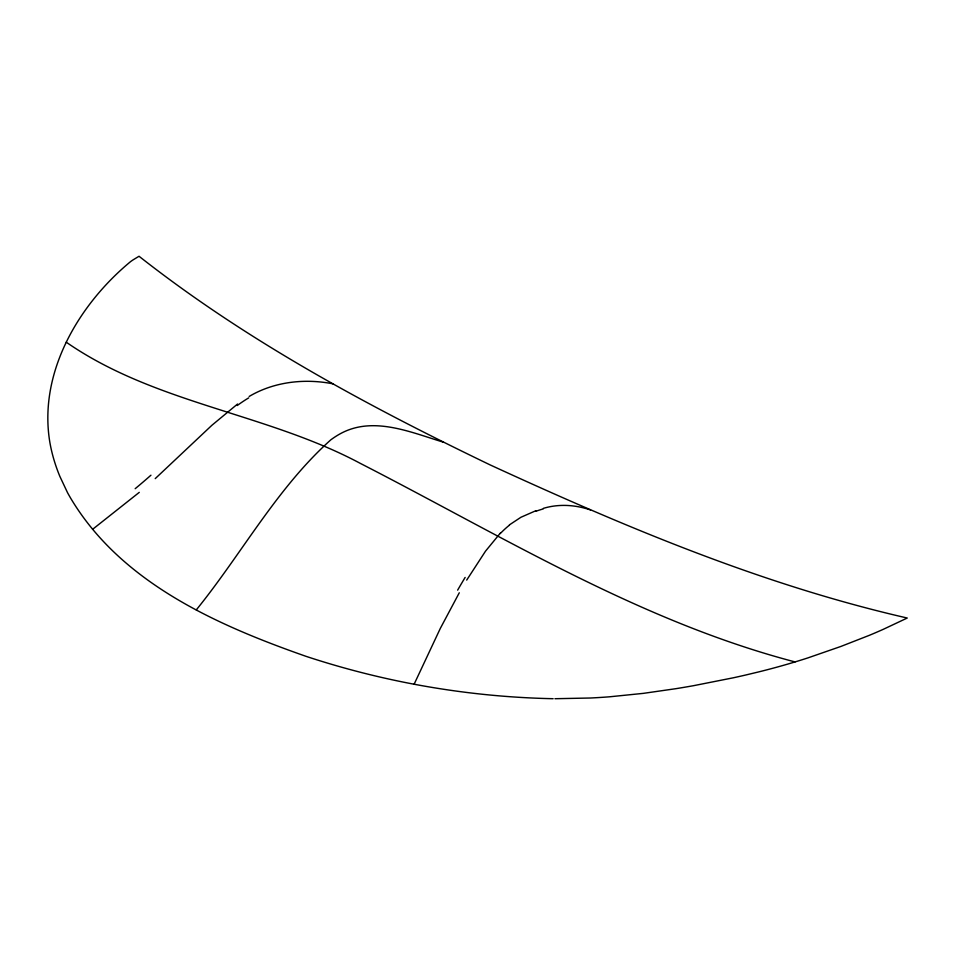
<?xml version="1.0" encoding="UTF-8"?>
<svg xmlns="http://www.w3.org/2000/svg" width="955" height="955" viewBox="0 0 955 955"><rect width="100%" height="100%" fill="white"/><g stroke="black" fill="none" stroke-linecap="round" stroke-linejoin="round"><path stroke-width="1.43" d="M414.148 684.174L440.327 628.39L459.283 592.78M466.697 580.103L485.498 551.19L500.277 533.188M196.312 609.863C241.675 553.912 276.711 488.268 330.776 439.861A97.35 50.197 -63.4 0 1 340.076 433.857C372.844 415.664 410.459 432.185 443.132 442.093M155.223 478.622L211.915 425.262L237.556 404.025M139.275 492.362L92.563 529.356M509.433 524.868L520.952 517.252L536.018 510.65M249.171 396.444C274.228 381.606 304.943 378.252 333.223 383.886M543.383 508.358C558.77 503.703 575.399 504.765 590.512 509.958M554.951 698.714L590.393 698.01A381.654 220.342 0 0 0 609.672 696.792L643.336 693.366L675.639 688.722A657.315 379.505 0 0 0 693.772 685.642L733.428 677.775A642.19 370.767 0 0 0 746.118 674.922L758.461 671.962A517.216 298.617 0 0 0 807.835 657.923L840.937 646.428L869.277 635.35A514.065 296.79 0 0 0 883.518 629.214L907.25 618.028C762.508 584.902 624.833 526.826 490.345 465.001C367.603 405.887 246.414 340.732 139.036 256.262L133.103 259.856A70.789 40.862 0 0 0 130.465 261.706C78.465 304.729 38.176 373.023 49.875 442.463A447 258.077 0 0 0 59.879 476.438L67.53 492.673A483.17 278.956 0 0 0 70.742 498.331C121.297 582.872 216.785 625.024 305.958 656.312C385.593 682.586 469.287 697.007 553.148 698.702M795.061 661.922C639.826 621.275 501.876 535.922 360.262 463.354C266.242 413.145 154.949 403.714 66.253 342.2M150.938 475.208A511.534 374.396 -29 0 1 135.168 488.709M237.234 405.517A129.749 48.777 -53.8 0 1 248.73 397.853M535.958 511.247A348.647 168.617 -75.3 0 1 543.311 508.884M500.325 533.499A134.691 66.85 -77.7 0 1 509.457 525.143M457.636 590.142A597.257 354.007 -85 0 1 465.133 577.441"/></g></svg>
